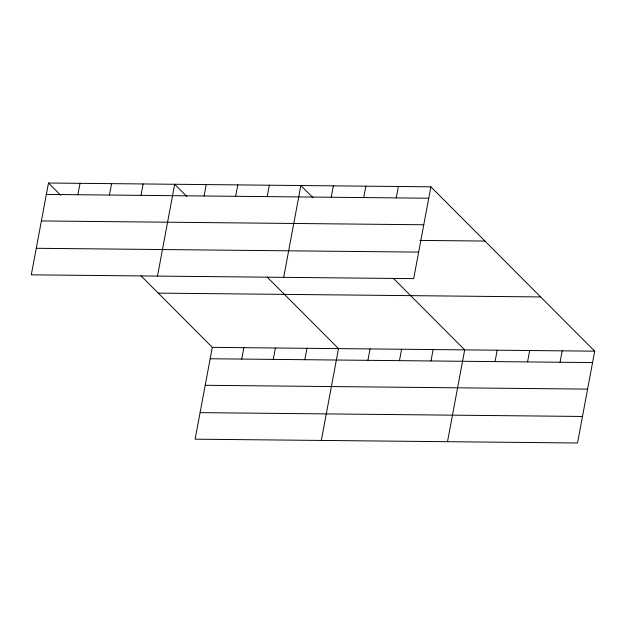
<?xml version="1.0" encoding="UTF-8"?>
<svg xmlns="http://www.w3.org/2000/svg" width="626" height="626" viewBox="0 0 626 626"><rect width="100%" height="100%" fill="white"/><g stroke="black" fill="none" stroke-linecap="round" stroke-linejoin="round"><path stroke-width="0.94" d="M48.484 183.011L31.3 274.83L413.692 278.64L430.876 186.822L48.484 183.011L60.644 195.21M77.898 194.725L80.034 183.324M109.448 195.038L111.577 183.637M140.991 195.351L143.127 183.95M157.494 276.089L174.677 184.271L186.838 196.47M204.092 195.985L206.22 184.584M235.634 196.298L237.77 184.897M141.006 275.823L212.308 347.36L195.124 439.178L577.516 442.989L594.7 351.17L430.876 186.822M267.185 196.611L269.313 185.21M241.722 359.074L243.85 347.673M283.68 277.349L300.863 185.531L313.031 197.73M273.265 359.387L275.401 347.986M331.232 197.253L333.368 185.852M304.815 359.7L306.951 348.299M363.737 197.573L365.874 186.172M321.31 440.438L338.494 348.619L267.192 277.083M396.242 197.902L398.379 186.501M367.908 360.333L370.044 348.932M399.458 360.646L401.587 349.245M431.001 360.959L433.137 349.558M447.504 441.69L464.688 349.871L393.386 278.343M495.056 361.601L497.193 350.2M527.562 361.922L529.69 350.521M560.067 362.251L562.195 350.85M46.347 194.412L428.747 198.223M41.386 220.947L423.779 224.765M419.929 240.407L484.939 241.057M36.269 248.287L418.661 252.106M158.245 293.125L540.637 296.935M212.308 347.36L594.7 351.17M210.172 358.761L592.564 362.571M205.203 385.295L587.603 389.114M200.085 412.636L582.485 416.454"/></g></svg>
